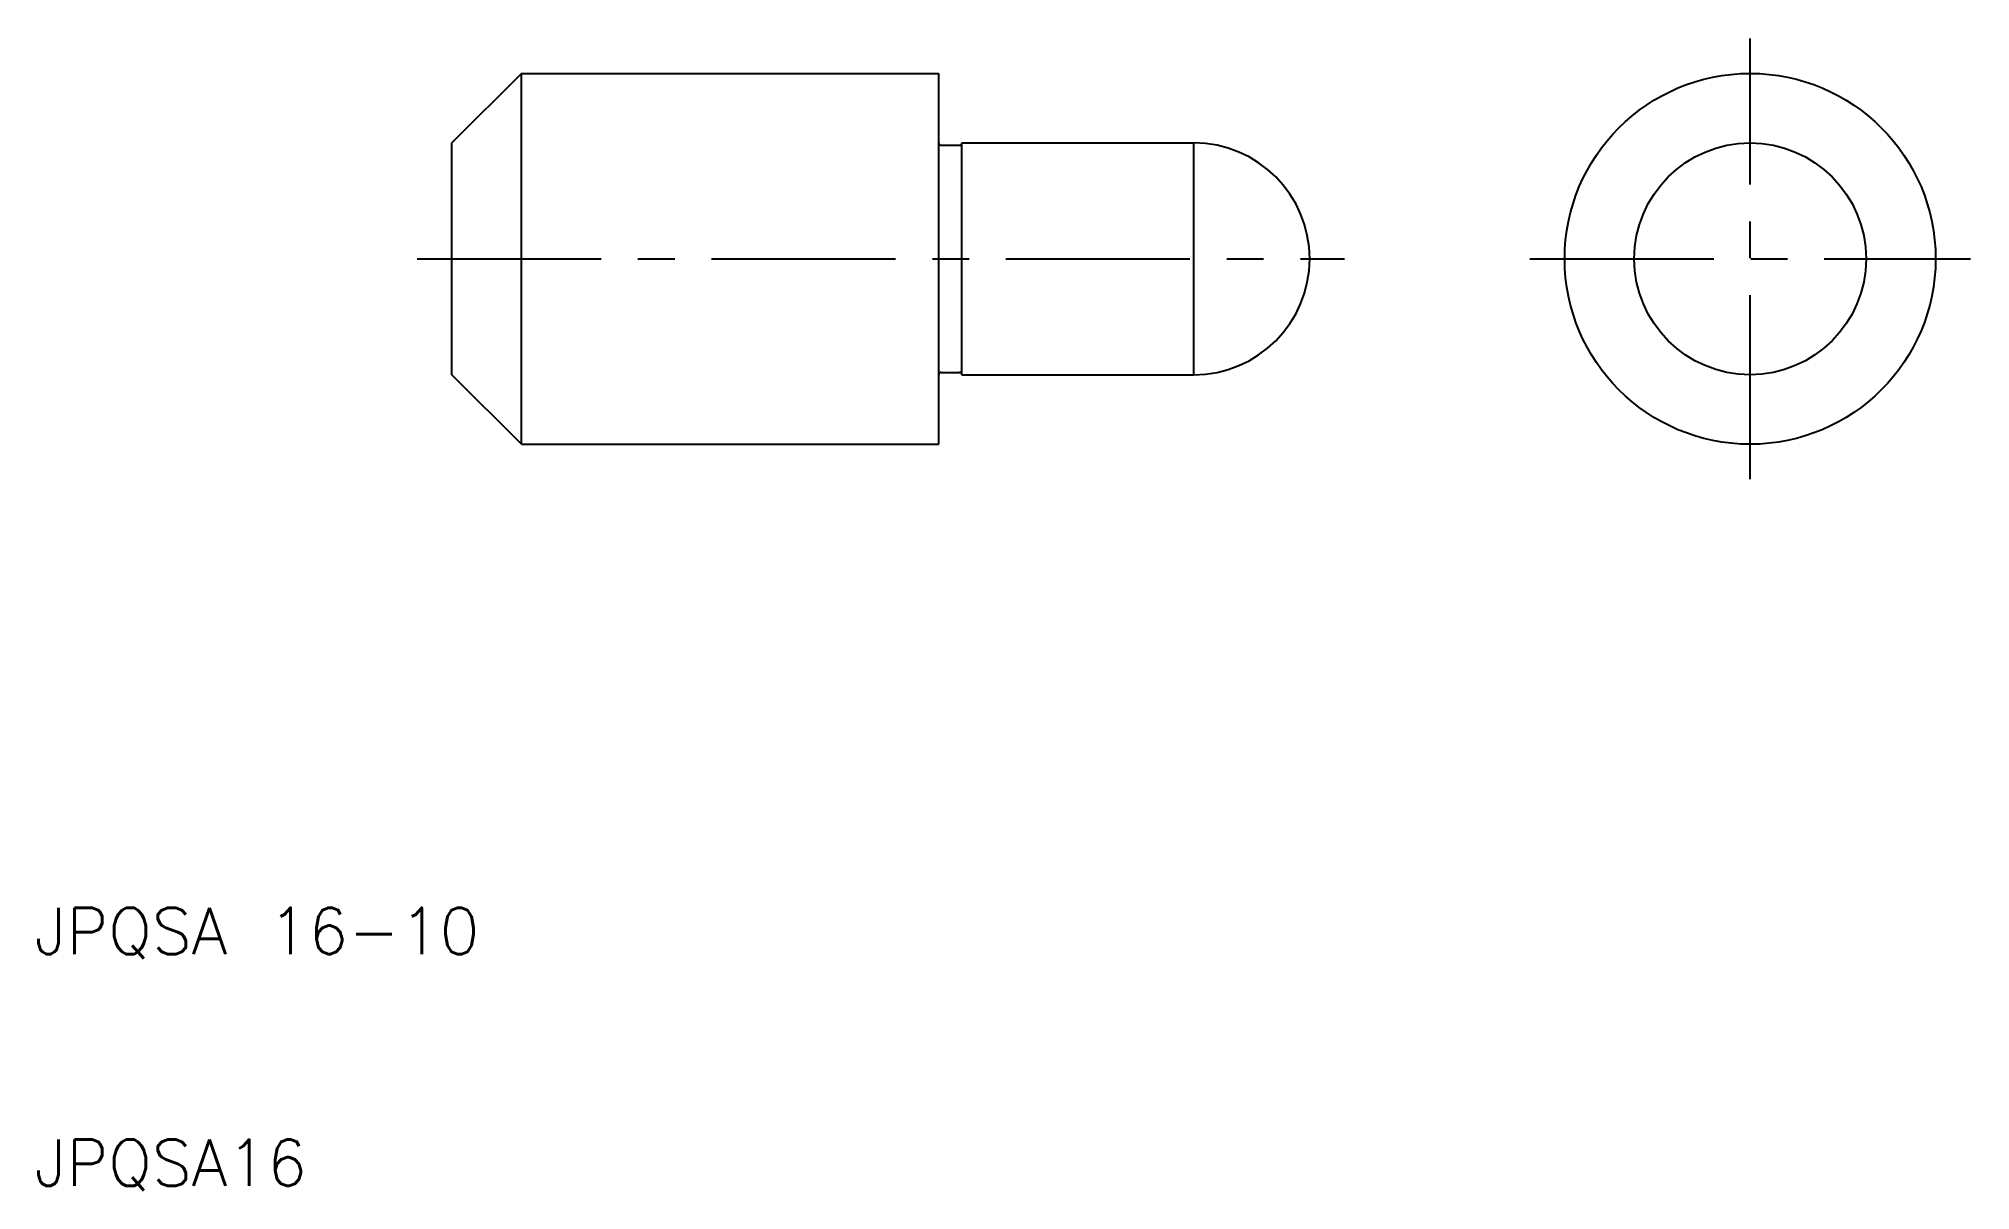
# Model space of a CAD drawing. Extents: x 10.2 to 93.5, y 9.8 to 59.5.
import ezdxf

# ---------------------------------------------------------------- set-up
doc = ezdxf.new("R2010")
doc.units = 0
doc.header["$LTSCALE"] = 0.25
doc.linetypes.add('CENTER', pattern=[50.8, 31.75, -6.35, 6.35, -6.35])
doc.layers.get('0').update_dxf_attribs({"linetype": 'CONTINUOUS'})
doc.layers.add('CENTER', color=1, linetype='CENTER')
doc.styles.get("Standard").update_dxf_attribs({"font": 'txt.shx', "bigfont": 'extfont.shx'})

msp = doc.modelspace()

# ---------------------------------------------------------------- linework, layer by layer
for p, q in [((31, 58), (28, 55)), ((31, 42), (31, 58)), ((31, 42), (31, 58)), ((31, 58), (49, 58)), ((49, 55), (49, 58)), ((28, 45), (28, 55)), ((49, 45), (49, 55)), ((50, 55), (60, 55)), ((50, 45), (50, 55)), ((60, 45), (60, 55)), ((49.1, 54.9), (49.9, 54.9)), ((31, 42), (28, 45)), ((49, 42), (49, 45)), ((49.1, 45.1), (49.9, 45.1)), ((50, 45), (60, 45)), ((31, 42), (49, 42))]:
    msp.add_line(p, q)
for radius in [8, 5]:
    msp.add_circle((84, 50), radius)
for centre, radius, start, end in [((49.1, 55), 0.1, 180, 270), ((49.9, 55), 0.1, 270, 0), ((60, 50), 5, 270, 90), ((49.1, 45), 0.1, 90, 180), ((49.9, 45), 0.1, 0, 90)]:
    msp.add_arc(centre, radius, start, end)
at = {"layer": 'CENTER', "color": 1, "linetype": 'CENTER'}
for p, q in [((84, 40.5), (84, 59.5)), ((26.5, 50), (66.5, 50)), ((74.5, 50), (93.5, 50))]:
    msp.add_line(p, q, dxfattribs=at)

# ---------------------------------------------------------------- texts
for s, p in [('JPQSA 16-10', (10, 20)), ('JPQSA16', (10, 10))]:
    msp.add_text(s, height=2).set_placement(p)

doc.saveas('drawing.dxf')
